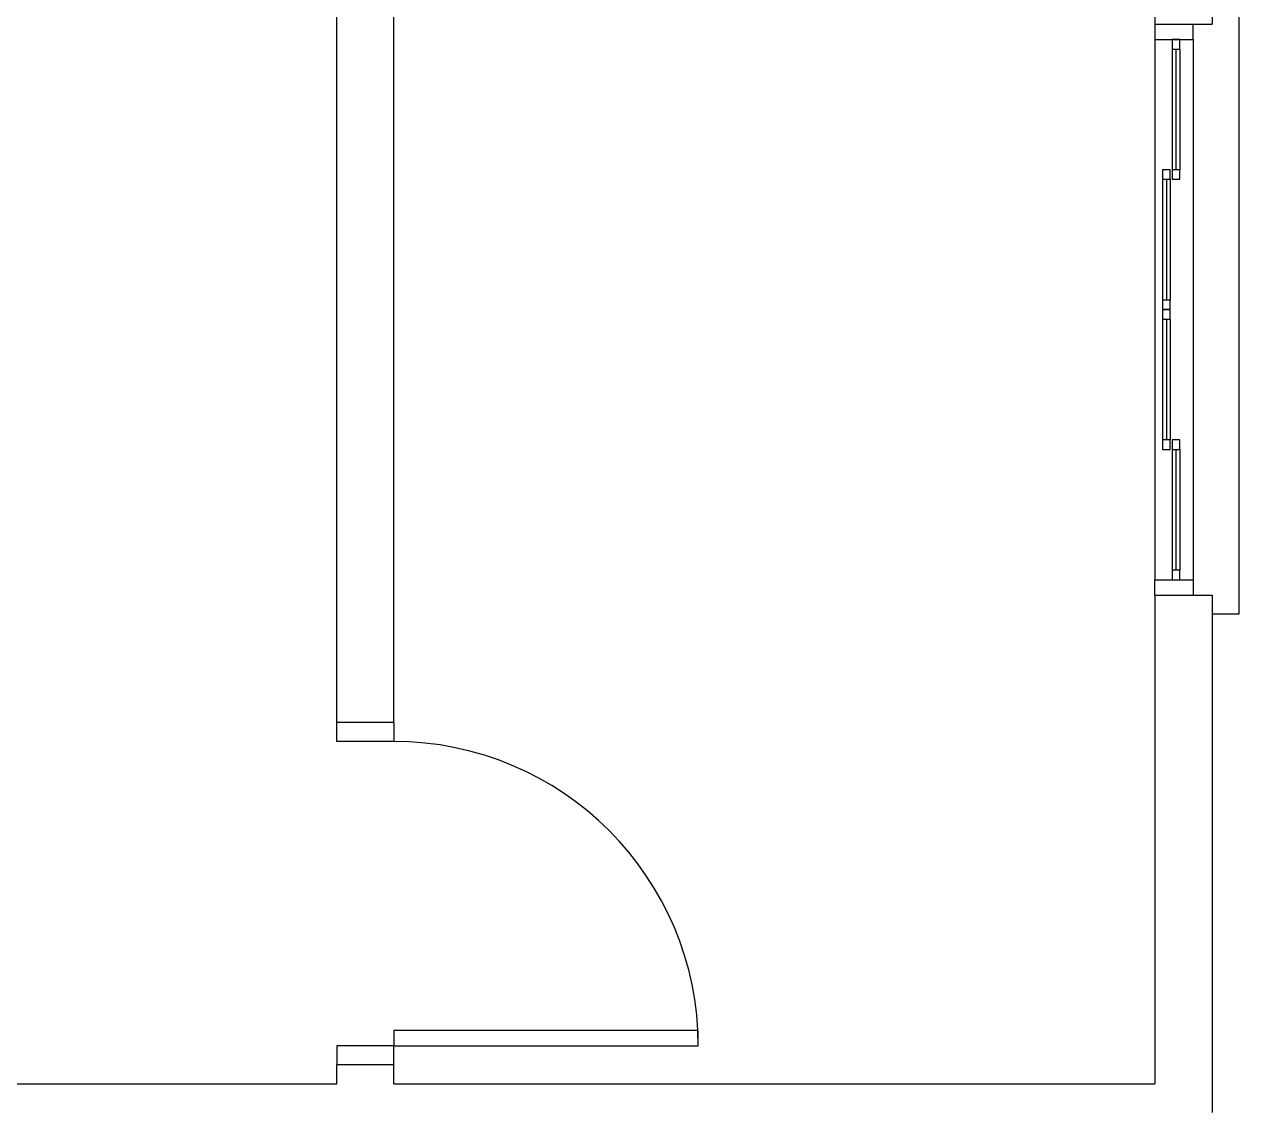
# Model space of a CAD drawing. Extents: x 241 to 398, y 106 to 179.
# Drawn here: x 262.65 to 265.841, y 126.914 to 129.762 of the extents above; entities that cross this region are included whole.
import ezdxf

# ---------------------------------------------------------------- set-up
doc = ezdxf.new("R2010")
doc.units = 0
doc.layers.add('ALVVISTA', color=8, linetype='CONTINUOUS')

msp = doc.modelspace()

# ---------------------------------------------------------------- linework, layer by layer
at = {"layer": 'ALVVISTA'}
for p, q in [((265.7711, 131.1219, -3.35), (265.7711, 129.7619, -3.35)), ((265.6211, 131.0469, -3.35), (265.6211, 129.7619, -3.35)), ((263.6211, 127.9269, -3.35), (263.6211, 129.8869, -3.35)), ((263.4711, 127.9269, -3.35), (263.4711, 129.8119, -3.35)), ((265.8411, 129.8119, -3.35), (265.8411, 128.2119, -3.35)), ((265.6211, 129.7619, -3.35), (265.7711, 129.7619, -3.35)), ((265.6211, 129.7619, -3.35), (265.6211, 129.7219, -3.35)), ((265.7211, 129.7219, -3.35), (265.7211, 129.7619, -3.35)), ((265.6211, 129.7219, -3.35), (265.6211, 128.3019, -3.35)), ((265.6211, 129.7219, -3.35), (265.7211, 129.7219, -3.35)), ((265.6661, 129.7219, -3.35), (265.6661, 129.6969, -3.35)), ((265.6861, 129.7219, -3.35), (265.6661, 129.7219, -3.35)), ((265.6861, 129.6969, -3.35), (265.6861, 129.7219, -3.35)), ((265.7211, 129.7219, -3.35), (265.7211, 128.3019, -3.35)), ((265.6661, 129.6969, -3.35), (265.6661, 129.3794, -3.35)), ((265.6661, 129.6969, -3.35), (265.6861, 129.6969, -3.35)), ((265.6761, 129.6969, -3.35), (265.6761, 129.3794, -3.35)), ((265.6861, 129.6969, -3.35), (265.6861, 129.3794, -3.35)), ((265.6411, 129.3794, -3.35), (265.6411, 129.3544, -3.35)), ((265.6611, 129.3794, -3.35), (265.6411, 129.3794, -3.35)), ((265.6611, 129.3544, -3.35), (265.6611, 129.3794, -3.35)), ((265.6861, 129.3794, -3.35), (265.6661, 129.3794, -3.35)), ((265.6661, 129.3794, -3.35), (265.6661, 129.3544, -3.35)), ((265.6861, 129.3544, -3.35), (265.6861, 129.3794, -3.35)), ((265.6411, 129.3544, -3.35), (265.6411, 129.0369, -3.35)), ((265.6411, 129.3544, -3.35), (265.6611, 129.3544, -3.35)), ((265.6511, 129.3544, -3.35), (265.6511, 129.0369, -3.35)), ((265.6611, 129.3544, -3.35), (265.6611, 129.0369, -3.35)), ((265.6661, 129.3544, -3.35), (265.6861, 129.3544, -3.35)), ((265.6611, 129.0369, -3.35), (265.6411, 129.0369, -3.35)), ((265.6411, 129.0369, -3.35), (265.6411, 129.0119, -3.35)), ((265.6411, 129.0119, -3.35), (265.6611, 129.0119, -3.35)), ((265.6411, 129.0119, -3.35), (265.6411, 128.9869, -3.35)), ((265.6611, 129.0119, -3.35), (265.6411, 129.0119, -3.35)), ((265.6611, 129.0119, -3.35), (265.6611, 129.0369, -3.35)), ((265.6611, 128.9869, -3.35), (265.6611, 129.0119, -3.35)), ((265.6411, 128.9869, -3.35), (265.6411, 128.6694, -3.35)), ((265.6411, 128.9869, -3.35), (265.6611, 128.9869, -3.35)), ((265.6511, 128.9869, -3.35), (265.6511, 128.6694, -3.35)), ((265.6611, 128.9869, -3.35), (265.6611, 128.6694, -3.35)), ((265.6611, 128.6694, -3.35), (265.6411, 128.6694, -3.35)), ((265.6411, 128.6694, -3.35), (265.6411, 128.6444, -3.35)), ((265.6611, 128.6444, -3.35), (265.6611, 128.6694, -3.35)), ((265.6661, 128.6694, -3.35), (265.6661, 128.6444, -3.35)), ((265.6861, 128.6694, -3.35), (265.6661, 128.6694, -3.35)), ((265.6861, 128.6444, -3.35), (265.6861, 128.6694, -3.35)), ((265.6411, 128.6444, -3.35), (265.6611, 128.6444, -3.35)), ((265.6661, 128.6444, -3.35), (265.6661, 128.3269, -3.35)), ((265.6661, 128.6444, -3.35), (265.6861, 128.6444, -3.35)), ((265.6761, 128.6444, -3.35), (265.6761, 128.3269, -3.35)), ((265.6861, 128.6444, -3.35), (265.6861, 128.3269, -3.35)), ((265.6861, 128.3269, -3.35), (265.6661, 128.3269, -3.35)), ((265.6661, 128.3269, -3.35), (265.6661, 128.3019, -3.35)), ((265.6861, 128.3019, -3.35), (265.6861, 128.3269, -3.35)), ((265.6211, 128.2619, -3.35), (265.6211, 128.3019, -3.35)), ((265.6211, 128.3019, -3.35), (265.7211, 128.3019, -3.35)), ((265.6661, 128.3019, -3.35), (265.6861, 128.3019, -3.35)), ((265.7211, 128.3019, -3.35), (265.7211, 128.2619, -3.35)), ((265.6211, 128.2619, -3.35), (265.6211, 126.9769, -3.35)), ((265.6211, 128.2619, -3.35), (265.7711, 128.2619, -3.35)), ((265.7711, 128.2619, -3.35), (265.7711, 126.9019, -3.35)), ((265.8411, 128.2119, -3.35), (265.7711, 128.2119, -3.35)), ((263.6211, 127.9269, -3.35), (263.4711, 127.9269, -3.35)), ((263.4711, 127.8769, -3.35), (263.4711, 127.9269, -3.35)), ((263.6211, 127.9269, -3.35), (263.6211, 127.8769, -3.35)), ((263.6211, 127.8769, -3.35), (263.4711, 127.8769, -3.35)), ((264.4211, 127.1169, -3.35), (263.6211, 127.1169, -3.35)), ((263.6211, 127.1169, -3.35), (263.6211, 127.0769, -3.35)), ((264.4211, 127.0769, -3.35), (264.4211, 127.1169, -3.35)), ((263.6211, 127.0769, -3.35), (263.4711, 127.0769, -3.35)), ((263.4711, 127.0769, -3.35), (263.4711, 127.0269, -3.35)), ((263.6211, 127.0269, -3.35), (263.6211, 127.0769, -3.35)), ((263.6211, 127.0769, -3.35), (264.4211, 127.0769, -3.35)), ((263.6211, 127.0269, -3.35), (263.4711, 127.0269, -3.35)), ((263.4711, 126.9769, -3.35), (263.4711, 127.0269, -3.35)), ((263.6211, 126.9769, -3.35), (263.6211, 127.0269, -3.35)), ((259.9211, 126.9769, -3.35), (263.4711, 126.9769, -3.35)), ((263.6211, 126.9769, -3.35), (265.6211, 126.9769, -3.35))]:
    msp.add_line(p, q, dxfattribs=at)
msp.add_arc((263.6211, 127.0769, -3.35), 0.8, 0, 90, dxfattribs=at)

doc.saveas('drawing.dxf')
